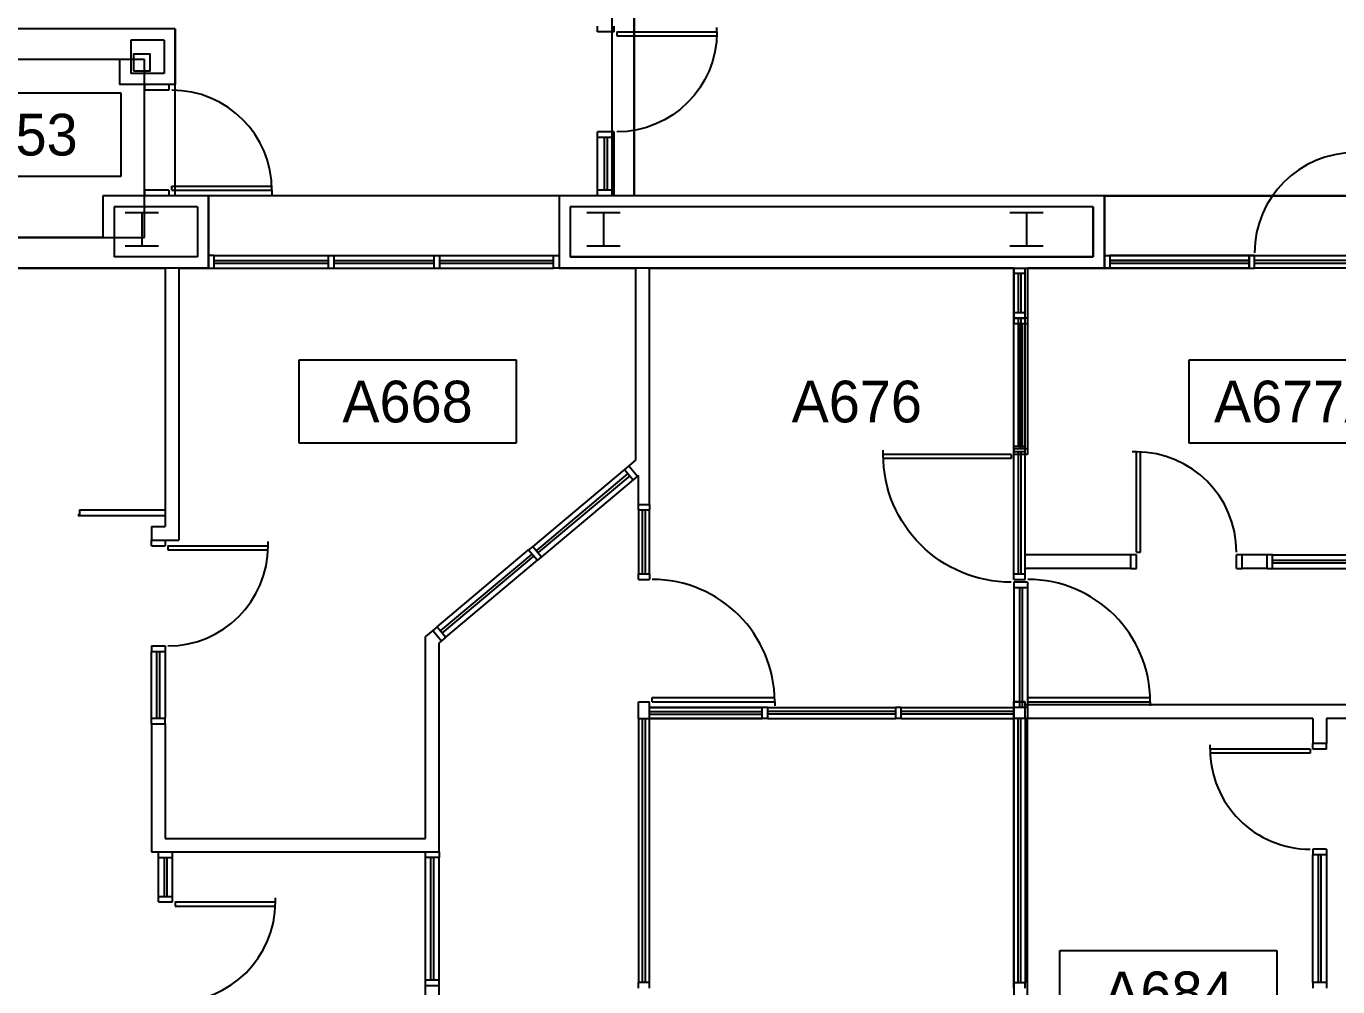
# Model space of a CAD drawing. Header units: inches. Extents: x -219 to 4035, y -10 to 4981.
# Drawn here: x 2044.4 to 2515.9, y 990 to 1335.5 of the extents above; entities that cross this region are included whole.
import ezdxf
from ezdxf.enums import TextEntityAlignment as Align

# ---------------------------------------------------------------- set-up
doc = ezdxf.new("R2010")
doc.units = ezdxf.units.IN
doc.header["$LTSCALE"] = 48
doc.header["$MEASUREMENT"] = 0
doc.layers.get('0').update_dxf_attribs({"color": 13, "linetype": 'CONTINUOUS'})
for name, color, linetype in [('F3-BLDG1', 7, 'CONTINUOUS'), ('F3-BLDG3', 161, 'CONTINUOUS'), ('F3-DOOR1', 3, 'CONTINUOUS'), ('F3-DOORJMB', 32, 'CONTINUOUS'), ('F3-RMNOS', 3, 'CONTINUOUS'), ('F3-STCOLUMN', 12, 'CONTINUOUS'), ('F3-WINDOW1', 1, 'CONTINUOUS'), ('F3-WINDOW2', 4, 'CONTINUOUS'), ('F4-BLDG3', 161, 'CONTINUOUS'), ('F5-BLDG3', 161, 'CONTINUOUS'), ('F6-BLDG1', 7, 'CONTINUOUS'), ('F6-BLDG3', 161, 'CONTINUOUS'), ('F6-BLDG4', 2, 'CONTINUOUS'), ('F6-DOOR1', 3, 'CONTINUOUS'), ('F6-DOORJMB', 32, 'CONTINUOUS'), ('F6-RMNOS', 3, 'CONTINUOUS'), ('F6-STCOLUMN', 12, 'CONTINUOUS'), ('F6-WINDOW1', 1, 'CONTINUOUS'), ('F6-WINDOW2', 4, 'CONTINUOUS')]:
    doc.layers.add(name, color=color, linetype=linetype)
doc.styles.add('ORIG-RMNOS', font='noting.shx')
doc.styles.add('RMNOS', font='noting.shx')

# ---------------------------------------------------------------- blocks, each defined once
blk = doc.blocks.new('ADR-36R')
for p, q in [((-1.5, 1), (-1.5, 36.97)), ((0, 1), (0, 37)), ((0, 37), (1.5, 37)), ((0, 1), (-1.5, 1))]:
    blk.add_line(p, q)
blk.add_arc((0, 1), 36, 90, 180)
blk = doc.blocks.new('ADR-46L')
for p, q in [((0, 47), (-1.5, 47)), ((0, 1), (0, 47)), ((1.5, 1), (1.5, 46.98)), ((0, 1), (1.5, 1))]:
    blk.add_line(p, q)
blk.add_arc((0, 1), 46, 0, 90)
blk = doc.blocks.new('ADR-36L')
for p, q in [((0, 37), (-1.5, 37)), ((0, 1), (0, 37)), ((1.5, 1), (1.5, 36.97)), ((0, 1), (1.5, 1))]:
    blk.add_line(p, q)
blk.add_arc((0, 1), 36, 0, 90)
blk = doc.blocks.new('ADR-44R')
for p, q in [((-1.5, 1), (-1.5, 44.97)), ((0, 1), (0, 45)), ((0, 45), (1.5, 45)), ((0, 1), (-1.5, 1))]:
    blk.add_line(p, q)
blk.add_arc((0, 1), 44, 90, 180)
blk = doc.blocks.new('rmnos')
at = {"color": 11}
for p, q in [((-0.40625, 0.15625), (0.40625, 0.15625)), ((-0.40625, -0.15625), (-0.40625, 0.15625)), ((0.40625, 0.15625), (0.40625, -0.15625)), ((0.40625, -0.15625), (-0.40625, -0.15625))]:
    blk.add_line(p, q, dxfattribs=at)
at = {"color": 9, "style": 'ORIG-RMNOS'}
blk.add_attdef('ROOM', text='', height=0.15625, dxfattribs=at).set_placement((0, 0), align=Align.MIDDLE)
blk = doc.blocks.new('RMNOS-1')
at = {"color": 9, "style": 'RMNOS'}
blk.add_attdef('ROOM', text='', height=0.1562, dxfattribs=at).set_placement((0, 0), align=Align.MIDDLE)

msp = doc.modelspace()

# ---------------------------------------------------------------- linework, layer by layer
at = {"layer": 'F3-BLDG1'}
for p, q in [((2098, 1334.5), (1798, 1334.5)), ((2098, 1334.5), (2098, 1314.5)), ((2078, 1323.5), (1998, 1323.5)), ((2078, 1323.5), (2078, 1314.5)), ((2098, 1314.5), (2078, 1314.5)), ((2072, 1274.5), (2072, 1259.5)), ((2110, 1274.5), (2072, 1274.5)), ((2110, 1274.5), (2110, 1248.5)), ((2432, 1274.5), (2236, 1274.5)), ((2236, 1274.5), (2236, 1248.5)), ((2432, 1274.5), (2432, 1248.5)), ((2072, 1259.5), (1998, 1259.5)), ((2110, 1248.5), (1986, 1248.5)), ((2399.5, 1248.5), (2236, 1248.5)), ((2399.5, 1248.5), (2399.5, 1230.5)), ((2432, 1248.5), (2404.37, 1248.5)), ((2404.37, 1248.5), (2404.37, 1230.5)), ((2404.37, 1230.5), (2399.5, 1230.5)), ((2404.37, 1086.5), (2399.5, 1086.5)), ((2404.37, 1086.5), (2399.5, 1086.5)), ((2399.5, 1086.5), (2399.5, 894.5)), ((2404.37, 894.5), (2404.37, 1086.5))]:
    msp.add_line(p, q, dxfattribs=at)
at = {"layer": 'F3-BLDG3'}
for p, q in [((2082, 1330.5), (2082, 1318.5)), ((2094, 1330.5), (2082, 1330.5)), ((2094, 1330.5), (2094, 1318.5)), ((2094, 1318.5), (2082, 1318.5)), ((2106, 1270.5), (2076, 1270.5)), ((2076, 1270.5), (2076, 1252.5)), ((2106, 1270.5), (2106, 1252.5)), ((2428, 1270.5), (2240, 1270.5)), ((2240, 1270.5), (2240, 1252.5)), ((2428, 1270.5), (2428, 1252.5)), ((2106, 1252.5), (2076, 1252.5)), ((2428, 1252.5), (2240, 1252.5))]:
    msp.add_line(p, q, dxfattribs=at)
at = {"layer": 'F3-DOORJMB'}
for p, q in [((2087, 1314.5), (2087, 1312.5)), ((2095.75, 1312.5), (2087, 1312.5)), ((2095.75, 1314.5), (2095.75, 1312.5)), ((2095.75, 1276.5), (2087, 1276.5)), ((2087, 1276.5), (2087, 1274.5)), ((2095.75, 1276.5), (2095.75, 1274.5))]:
    msp.add_line(p, q, dxfattribs=at)
at = {"layer": 'F3-STCOLUMN'}
for p, q in [((2080, 1268.5), (2092, 1268.5)), ((2086, 1268.5), (2086, 1256.5)), ((2246, 1268.5), (2258, 1268.5)), ((2252, 1268.5), (2252, 1256.5)), ((2398, 1268.5), (2410, 1268.5)), ((2404, 1268.5), (2404, 1256.5)), ((2080, 1256.5), (2092, 1256.5)), ((2246, 1256.5), (2258, 1256.5)), ((2398, 1256.5), (2410, 1256.5))]:
    msp.add_line(p, q, dxfattribs=at)
msp.add_lwpolyline([(2083, 1319.5), (2089, 1319.5), (2089, 1325.5), (2083, 1325.5)], close=True, dxfattribs=at)
at = {"layer": 'F3-WINDOW1'}
for p, q in [((2249.75, 1276.5), (2249.75, 1295.5)), ((2252.25, 1295.5), (2252.25, 1276.5)), ((2253.25, 1295.5), (2253.25, 1276.5)), ((2255.75, 1276.5), (2255.75, 1295.5)), ((2484, 1253), (2434, 1253)), ((2434, 1251.25), (2484, 1251.25)), ((2434, 1250.25), (2484, 1250.25)), ((2434, 1248.5), (2484, 1248.5)), ((2399.5, 1183.5), (2399.5, 1228.5)), ((2401.44, 1228.5), (2401.44, 1183.5)), ((2402.44, 1228.5), (2402.44, 1183.5)), ((2404.37, 1228.5), (2404.37, 1183.5)), ((2399.5, 1133.5), (2399.5, 1090.5)), ((2401.44, 1133.5), (2401.44, 1090.5)), ((2402.44, 1133.5), (2402.44, 1090.5)), ((2404.37, 1133.5), (2404.37, 1090.5))]:
    msp.add_line(p, q, dxfattribs=at)
at = {"layer": 'F3-WINDOW2'}
for p, q in [((2249.75, 1333.5), (2249.75, 1335.5)), ((2255.75, 1333.5), (2255.75, 1335.5)), ((2255.75, 1333.5), (2249.75, 1333.5)), ((2255.75, 1297.5), (2249.75, 1297.5)), ((2249.75, 1295.5), (2249.75, 1297.5)), ((2255.75, 1295.5), (2255.75, 1297.5)), ((2255.75, 1295.5), (2249.75, 1295.5)), ((2249.75, 1274.5), (2249.75, 1276.5)), ((2255.75, 1276.5), (2249.75, 1276.5)), ((2255.75, 1274.5), (2255.75, 1276.5)), ((2432, 1253), (2434, 1253)), ((2434, 1253), (2434, 1248.5)), ((2484, 1248.5), (2484, 1253)), ((2484, 1253), (2486, 1253)), ((2486, 1248.5), (2486, 1253)), ((2432, 1248.5), (2434, 1248.5)), ((2484, 1248.5), (2486, 1248.5)), ((2399.5, 1230.5), (2399.5, 1228.5)), ((2404.37, 1228.5), (2399.5, 1228.5)), ((2404.37, 1230.5), (2404.37, 1228.5)), ((2404.37, 1183.5), (2399.5, 1183.5)), ((2399.5, 1183.5), (2399.5, 1181.5)), ((2404.37, 1183.5), (2404.37, 1181.5)), ((2404.37, 1181.5), (2399.5, 1181.5)), ((2404.37, 1135.5), (2399.5, 1135.5)), ((2399.5, 1135.5), (2399.5, 1133.5)), ((2404.37, 1133.5), (2399.5, 1133.5)), ((2404.37, 1135.5), (2404.37, 1133.5)), ((2404.37, 1090.5), (2399.5, 1090.5)), ((2399.5, 1090.5), (2399.5, 1086.5)), ((2404.37, 1090.5), (2404.37, 1086.5))]:
    msp.add_line(p, q, dxfattribs=at)
at = {"layer": 'F4-BLDG3'}
msp.add_lwpolyline([(2960, 1274.5), (2263, 1274.5), (2263, 2234.5)], dxfattribs=at)
at = {"layer": 'F5-BLDG3'}
msp.add_lwpolyline([(2960, 1274.5), (2263, 1274.5), (2263, 2234.5)], dxfattribs=at)
at = {"layer": 'F6-BLDG1'}
for p, q in [((2098, 1334.5), (1798, 1334.5)), ((2098, 1274.5), (2098, 1334.5)), ((2110, 1274.5), (2098, 1274.5)), ((2110, 1248.5), (2110, 1274.5)), ((2236, 1274.5), (2236, 1248.5)), ((2432, 1274.5), (2236, 1274.5)), ((2432, 1248.5), (2432, 1274.5)), ((1801.62, 1248.5), (2094.37, 1248.5)), ((2094.37, 1248.5), (2094.37, 1155.5)), ((2099.25, 1248.5), (2099.25, 1150.62)), ((2099.25, 1248.5), (2110, 1248.5)), ((2236, 1248.5), (2263.62, 1248.5)), ((2263.62, 1179.5), (2263.62, 1248.5)), ((2268.5, 1163.5), (2268.5, 1248.5)), ((2268.5, 1248.5), (2432, 1248.5)), ((2263.62, 1179.5), (2261.05, 1177.34)), ((2261.05, 1177.34), (2264.18, 1173.61)), ((2264.5, 1173.87), (2264.18, 1173.61)), ((2264.5, 1163.5), (2264.5, 1173.87)), ((2264.5, 1163.5), (2268.5, 1163.5)), ((2089.5, 1155.5), (2089.5, 1150.62)), ((2089.5, 1155.5), (2094.37, 1155.5)), ((2089.5, 1150.62), (2099.25, 1150.62)), ((2441.5, 1145.38), (2403.5, 1145.38)), ((2403.5, 1140.5), (2403.5, 1145.38)), ((2441.5, 1140.5), (2441.5, 1145.38)), ((2481.5, 1140.5), (2481.5, 1145.38)), ((2490.5, 1145.38), (2481.5, 1145.38)), ((2490.5, 1140.5), (2490.5, 1145.38)), ((2441.5, 1140.5), (2403.5, 1140.5)), ((2490.5, 1140.5), (2481.5, 1140.5)), ((2190.57, 1118.2), (2188, 1116.04)), ((2190.57, 1118.2), (2193.71, 1114.47)), ((2188, 1043.38), (2188, 1116.04)), ((2193.71, 1114.47), (2192.88, 1113.77)), ((2192.88, 1038.5), (2192.88, 1113.77)), ((2519.94, 1091.38), (2403.5, 1091.38)), ((2089.5, 1084.62), (2094.37, 1084.62)), ((2089.5, 1084.62), (2089.5, 1038.5)), ((2094.37, 1084.62), (2094.37, 1043.38)), ((2507, 1086.5), (2403.5, 1086.5)), ((2507, 1086.5), (2507, 1077.5)), ((2511.87, 1086.5), (2511.87, 1077.5)), ((2519.94, 1086.5), (2511.87, 1086.5)), ((2511.87, 1077.5), (2507, 1077.5)), ((2094.37, 1043.38), (2188, 1043.38)), ((2089.5, 1038.5), (2192.88, 1038.5)), ((2188, 942.37), (2188, 990.5)), ((2188, 990.5), (2192.88, 990.5)), ((2192.88, 942.37), (2192.88, 990.5))]:
    msp.add_line(p, q, dxfattribs=at)
at = {"layer": 'F6-BLDG3'}
for p, q in [((2255, 2234.5), (2255, 1274.5)), ((2263, 2234.5), (2263, 1274.5)), ((2087, 1323.5), (1809, 1323.5)), ((2087, 1259.5), (2087, 1323.5)), ((2240, 1270.5), (2240, 1252.5)), ((2428, 1270.5), (2240, 1270.5)), ((2428, 1252.5), (2428, 1270.5)), ((1809, 1259.5), (2087, 1259.5)), ((2240, 1252.5), (2428, 1252.5)), ((2063.62, 1161.5), (2063.62, 1159.75)), ((2063.62, 1161.5), (2094.37, 1161.5)), ((2063.12, 1159.75), (2063.12, 1159.5)), ((2063.62, 1159.75), (2063.12, 1159.75)), ((2063.12, 1159.5), (2094.37, 1159.5))]:
    msp.add_line(p, q, dxfattribs=at)
at = {"layer": 'F6-BLDG4'}
for p, q in [((2236, 1274.5), (2110, 1274.5)), ((2432, 1274.5), (2576, 1274.5))]:
    msp.add_line(p, q, dxfattribs=at)
at = {"layer": 'F6-DOORJMB'}
for p, q in [((2443.5, 1145.38), (2441.5, 1145.38)), ((2443.5, 1140.5), (2443.5, 1145.38)), ((2479.5, 1140.5), (2479.5, 1145.38)), ((2481.5, 1145.38), (2479.5, 1145.38)), ((2441.5, 1140.5), (2443.5, 1140.5)), ((2479.5, 1140.5), (2481.5, 1140.5))]:
    msp.add_line(p, q, dxfattribs=at)
at = {"layer": 'F6-STCOLUMN'}
for p, q in [((2080, 1268.5), (2092, 1268.5)), ((2086, 1268.5), (2086, 1256.5)), ((2246, 1268.5), (2258, 1268.5)), ((2252, 1268.5), (2252, 1256.5)), ((2398, 1268.5), (2410, 1268.5)), ((2404, 1268.5), (2404, 1256.5)), ((2080, 1256.5), (2092, 1256.5)), ((2246, 1256.5), (2258, 1256.5)), ((2398, 1256.5), (2410, 1256.5))]:
    msp.add_line(p, q, dxfattribs=at)
msp.add_lwpolyline([(2083, 1319.5), (2089, 1319.5), (2089, 1325.5), (2083, 1325.5)], close=True, dxfattribs=at)
at = {"layer": 'F6-WINDOW1'}
for p, q in [((2112, 1253), (2153, 1253)), ((2112, 1251.25), (2153, 1251.25)), ((2112, 1250.25), (2153, 1250.25)), ((2155, 1253), (2191, 1253)), ((2155, 1251.25), (2191, 1251.25)), ((2155, 1250.25), (2191, 1250.25)), ((2193, 1253), (2234, 1253)), ((2193, 1251.25), (2234, 1251.25)), ((2193, 1250.25), (2234, 1250.25)), ((2434, 1253), (2484, 1253)), ((2484, 1251.25), (2434, 1251.25)), ((2434, 1250.25), (2484, 1250.25)), ((2486, 1253), (2522, 1253)), ((2522, 1251.25), (2486, 1251.25)), ((2486, 1250.25), (2522, 1250.25)), ((2112, 1248.5), (2153, 1248.5)), ((2155, 1248.5), (2191, 1248.5)), ((2193, 1248.5), (2234, 1248.5)), ((2399.5, 1232.5), (2399.5, 1246.5)), ((2401, 1246.5), (2401, 1232.5)), ((2402, 1246.5), (2402, 1232.5)), ((2403.5, 1232.5), (2403.5, 1246.5)), ((2484, 1248.5), (2434, 1248.5)), ((2522, 1248.5), (2486, 1248.5)), ((2399.5, 1184.5), (2399.5, 1230.5)), ((2401, 1230.5), (2401, 1184.5)), ((2402, 1230.5), (2402, 1184.5)), ((2403.5, 1184.5), (2403.5, 1230.5)), ((2399.5, 1138.5), (2399.5, 1182.5)), ((2401, 1182.5), (2401, 1138.5)), ((2402, 1182.5), (2402, 1138.5)), ((2403.5, 1145.38), (2403.5, 1182.5)), ((2259.52, 1176.05), (2226.58, 1148.41)), ((2260.76, 1174.57), (2227.82, 1146.93)), ((2261.41, 1173.8), (2228.47, 1146.16)), ((2262.65, 1172.32), (2229.71, 1144.68)), ((2264.5, 1161.5), (2264.5, 1138.5)), ((2266, 1138.5), (2266, 1161.5)), ((2267, 1138.5), (2267, 1161.5)), ((2268.5, 1138.5), (2268.5, 1161.5)), ((2192.11, 1119.49), (2225.05, 1147.13)), ((2193.35, 1118), (2226.29, 1145.64)), ((2193.99, 1117.24), (2226.93, 1144.88)), ((2195.24, 1115.75), (2228.18, 1143.39)), ((2492.5, 1145.38), (2538.5, 1145.38)), ((2492.5, 1143.44), (2538.5, 1143.44)), ((2492.5, 1142.44), (2538.5, 1142.44)), ((2403.5, 1138.5), (2403.5, 1140.5)), ((2492.5, 1140.5), (2538.5, 1140.5)), ((2089.5, 1086.62), (2089.5, 1110.62)), ((2091.44, 1086.62), (2091.44, 1110.62)), ((2092.44, 1086.62), (2092.44, 1110.62)), ((2094.37, 1110.62), (2094.37, 1086.62)), ((2268.5, 1090.5), (2309, 1090.5)), ((2309, 1090.5), (2268.5, 1090.5)), ((2311, 1090.5), (2357, 1090.5)), ((2359, 1090.5), (2399.5, 1090.5)), ((2264.5, 1086.5), (2264.5, 991.5)), ((2266, 991.5), (2266, 1086.5)), ((2267, 991.5), (2267, 1086.5)), ((2268.5, 1089), (2309, 1089)), ((2268.5, 1088), (2309, 1088)), ((2268.5, 991.5), (2268.5, 1086.5)), ((2268.5, 1086.5), (2309, 1086.5)), ((2309, 1086.5), (2268.5, 1086.5)), ((2357, 1089), (2311, 1089)), ((2357, 1088), (2311, 1088)), ((2311, 1086.5), (2357, 1086.5)), ((2399.5, 1089), (2359, 1089)), ((2399.5, 1088), (2359, 1088)), ((2359, 1086.5), (2399.5, 1086.5)), ((2399.5, 991.5), (2399.5, 1086.5)), ((2401, 991.5), (2401, 1086.5)), ((2402, 991.5), (2402, 1086.5)), ((2403.5, 1086.5), (2403.5, 991.5)), ((2507, 991.5), (2507, 1037.5)), ((2508.94, 991.5), (2508.94, 1037.5)), ((2509.94, 991.5), (2509.94, 1037.5)), ((2511.87, 1037.5), (2511.87, 991.5)), ((2092, 1022.5), (2092, 1036.5)), ((2094, 1036.5), (2094, 1022.5)), ((2095, 1036.5), (2095, 1022.5)), ((2097, 1022.5), (2097, 1036.5)), ((2188, 992.5), (2188, 1036.5)), ((2189.94, 992.5), (2189.94, 1036.5)), ((2190.94, 992.5), (2190.94, 1036.5)), ((2192.88, 992.5), (2192.88, 1036.5))]:
    msp.add_line(p, q, dxfattribs=at)
at = {"layer": 'F6-WINDOW2'}
for p, q in [((2112, 1253), (2110, 1253)), ((2112, 1248.5), (2112, 1253)), ((2153, 1253), (2153, 1248.5)), ((2153, 1253), (2155, 1253)), ((2155, 1253), (2155, 1248.5)), ((2191, 1253), (2191, 1248.5)), ((2191, 1253), (2193, 1253)), ((2193, 1253), (2193, 1248.5)), ((2234, 1248.5), (2234, 1253)), ((2234, 1253), (2236, 1253)), ((2432, 1253), (2434, 1253)), ((2434, 1253), (2434, 1248.5)), ((2484, 1253), (2484, 1248.5)), ((2486, 1253), (2484, 1253)), ((2486, 1248.5), (2486, 1253)), ((2110, 1248.5), (2112, 1248.5)), ((2153, 1248.5), (2155, 1248.5)), ((2191, 1248.5), (2193, 1248.5)), ((2236, 1248.5), (2234, 1248.5)), ((2399.5, 1246.5), (2399.5, 1248.5)), ((2403.5, 1246.5), (2403.5, 1248.5)), ((2434, 1248.5), (2432, 1248.5)), ((2484, 1248.5), (2486, 1248.5)), ((2399.5, 1232.5), (2403.5, 1232.5)), ((2399.5, 1230.5), (2399.5, 1232.5)), ((2403.5, 1230.5), (2403.5, 1232.5)), ((2399.5, 1230.5), (2403.5, 1230.5)), ((2399.5, 1184.5), (2403.5, 1184.5)), ((2399.5, 1182.5), (2399.5, 1184.5)), ((2403.5, 1182.5), (2403.5, 1184.5)), ((2399.5, 1182.5), (2403.5, 1182.5)), ((2261.05, 1177.34), (2259.52, 1176.05)), ((2259.52, 1176.05), (2262.65, 1172.32)), ((2264.18, 1173.61), (2262.65, 1172.32)), ((2264.5, 1161.5), (2264.5, 1163.5)), ((2264.5, 1161.5), (2268.5, 1161.5)), ((2268.5, 1163.5), (2268.5, 1161.5)), ((2089.5, 1148.62), (2089.5, 1150.62)), ((2094.37, 1150.62), (2094.37, 1148.62)), ((2089.5, 1148.62), (2094.37, 1148.62)), ((2226.58, 1148.41), (2225.05, 1147.13)), ((2225.05, 1147.13), (2228.18, 1143.39)), ((2226.58, 1148.41), (2229.71, 1144.68)), ((2229.71, 1144.68), (2228.18, 1143.39)), ((2492.5, 1145.38), (2490.5, 1145.38)), ((2492.5, 1140.5), (2492.5, 1145.38)), ((2264.5, 1138.5), (2268.5, 1138.5)), ((2264.5, 1136.5), (2264.5, 1138.5)), ((2264.5, 1136.5), (2268.5, 1136.5)), ((2268.5, 1138.5), (2268.5, 1136.5)), ((2399.5, 1138.5), (2403.5, 1138.5)), ((2399.5, 1136.5), (2399.5, 1138.5)), ((2399.5, 1136.5), (2403.5, 1136.5)), ((2403.5, 1136.5), (2403.5, 1138.5)), ((2490.5, 1140.5), (2492.5, 1140.5)), ((2192.11, 1119.49), (2190.57, 1118.2)), ((2192.11, 1119.49), (2195.24, 1115.75)), ((2195.24, 1115.75), (2193.71, 1114.47)), ((2089.5, 1112.62), (2094.37, 1112.62)), ((2089.5, 1112.62), (2089.5, 1110.62)), ((2089.5, 1110.62), (2094.37, 1110.62)), ((2094.37, 1112.62), (2094.37, 1110.62)), ((2264.5, 1086.5), (2264.5, 1092.5)), ((2264.5, 1092.5), (2268.5, 1092.5)), ((2268.5, 1086.5), (2268.5, 1092.5)), ((2309, 1086.5), (2309, 1090.5)), ((2311, 1090.5), (2309, 1090.5)), ((2311, 1086.5), (2311, 1090.5)), ((2357, 1086.5), (2357, 1090.5)), ((2359, 1090.5), (2357, 1090.5)), ((2359, 1086.5), (2359, 1090.5)), ((2403.5, 1092.5), (2399.5, 1092.5)), ((2399.5, 1086.5), (2399.5, 1092.5)), ((2399.5, 1092.5), (2403.5, 1092.5)), ((2403.5, 1086.5), (2403.5, 1092.5)), ((2089.5, 1086.62), (2094.37, 1086.62)), ((2089.5, 1084.62), (2089.5, 1086.62)), ((2094.37, 1084.62), (2094.37, 1086.62)), ((2264.5, 1086.5), (2268.5, 1086.5)), ((2311, 1086.5), (2309, 1086.5)), ((2359, 1086.5), (2357, 1086.5)), ((2403.5, 1086.5), (2399.5, 1086.5)), ((2507, 1075.5), (2507, 1077.5)), ((2511.87, 1075.5), (2507, 1075.5)), ((2511.87, 1075.5), (2511.87, 1077.5)), ((2092, 1036.5), (2092, 1038.5)), ((2097, 1036.5), (2097, 1038.5)), ((2188, 1036.5), (2188, 1038.5)), ((2192.88, 1038.5), (2192.88, 1036.5)), ((2511.87, 1039.5), (2507, 1039.5)), ((2507, 1039.5), (2507, 1037.5)), ((2511.87, 1037.5), (2507, 1037.5)), ((2511.87, 1039.5), (2511.87, 1037.5)), ((2092, 1036.5), (2097, 1036.5)), ((2192.88, 1036.5), (2188, 1036.5)), ((2092, 1022.5), (2097, 1022.5)), ((2092, 1020.5), (2092, 1022.5)), ((2092, 1020.5), (2097, 1020.5)), ((2097, 1020.5), (2097, 1022.5)), ((2188, 992.5), (2192.88, 992.5)), ((2188, 990.5), (2188, 992.5)), ((2192.88, 990.5), (2192.88, 992.5)), ((2268.5, 991.5), (2264.5, 991.5)), ((2264.5, 989.5), (2264.5, 991.5)), ((2268.5, 989.5), (2268.5, 991.5)), ((2399.5, 991.5), (2403.5, 991.5)), ((2399.5, 989.5), (2399.5, 991.5)), ((2403.5, 989.5), (2403.5, 991.5)), ((2511.87, 991.5), (2507, 991.5)), ((2507, 991.5), (2507, 989.5)), ((2511.87, 991.5), (2511.87, 989.5))]:
    msp.add_line(p, q, dxfattribs=at)
msp.add_lwpolyline([(2403.5, 1246.5), (2399.5, 1246.5)], dxfattribs=at)

# ---------------------------------------------------------------- block references
at = {"layer": 'F3-DOOR1', "xscale": -1}
for name, p, rotation in [('ADR-36R', (2255.75, 1333.5), 270), ('ADR-46L', (2399.5, 1181.5), 89.99999999999999)]:
    msp.add_blockref(name, p, dxfattribs=dict(at, rotation=rotation))
at = {"layer": 'F3-DOOR1', "rotation": 270}
msp.add_blockref('ADR-36R', (2095.75, 1276.5), dxfattribs=at)
at = {"layer": 'F3-DOOR1'}
msp.add_blockref('ADR-36R', (2522, 1253), dxfattribs=at)
at = {"layer": 'F3-RMNOS'}
ref = msp.add_blockref('rmnos', (2039.5, 1296.5), dxfattribs=dict(at, xscale=96, yscale=96, zscale=96))
ref.add_attrib('ROOM', 'A353', dxfattribs={"layer": '0', "color": 9, "height": 15, "style": 'ORIG-RMNOS'}).set_placement((2039.5, 1296.5), align=Align.MIDDLE)
at = {"layer": 'F6-DOOR1'}
msp.add_blockref('ADR-36L', (2443.5, 1145.38), dxfattribs=at)
for name, p, rotation in [('ADR-36L', (2094.37, 1148.62), 270), ('ADR-44R', (2268.5, 1092.5), 270), ('ADR-44R', (2403.5, 1092.5), 270), ('ADR-36R', (2507, 1075.5), 89.99999999999999), ('ADR-36L', (2097, 1020.5), 270)]:
    msp.add_blockref(name, p, dxfattribs=dict(at, rotation=rotation))
at = {"layer": 'F6-RMNOS'}
ref = msp.add_blockref('rmnos', (2181.5, 1200.5), dxfattribs=dict(at, xscale=96, yscale=96, zscale=96))
ref.add_attrib('ROOM', 'A668', dxfattribs={"layer": '0', "color": 9, "height": 15, "style": 'ORIG-RMNOS'}).set_placement((2181.5, 1200.5), align=Align.MIDDLE)
ref = msp.add_blockref('rmnos', (2501.5, 1200.5), dxfattribs=dict(at, xscale=96, yscale=96, zscale=96))
ref.add_attrib('ROOM', 'A677A', dxfattribs={"layer": '0', "color": 9, "height": 15, "style": 'ORIG-RMNOS'}).set_placement((2501.5, 1200.5), align=Align.MIDDLE)
ref = msp.add_blockref('RMNOS-1', (2343, 1200.5), dxfattribs=dict(at, xscale=96, yscale=96, zscale=96))
ref.add_attrib('ROOM', 'A676', dxfattribs={"layer": '0', "color": 9, "height": 15, "style": 'RMNOS'}).set_placement((2343, 1200.5), align=Align.MIDDLE)
ref = msp.add_blockref('rmnos', (2455, 988), dxfattribs=dict(at, xscale=96, yscale=96, zscale=96))
ref.add_attrib('ROOM', 'A684', dxfattribs={"layer": '0', "color": 9, "height": 15, "style": 'ORIG-RMNOS'}).set_placement((2455, 988), align=Align.MIDDLE)

doc.saveas('drawing.dxf')
